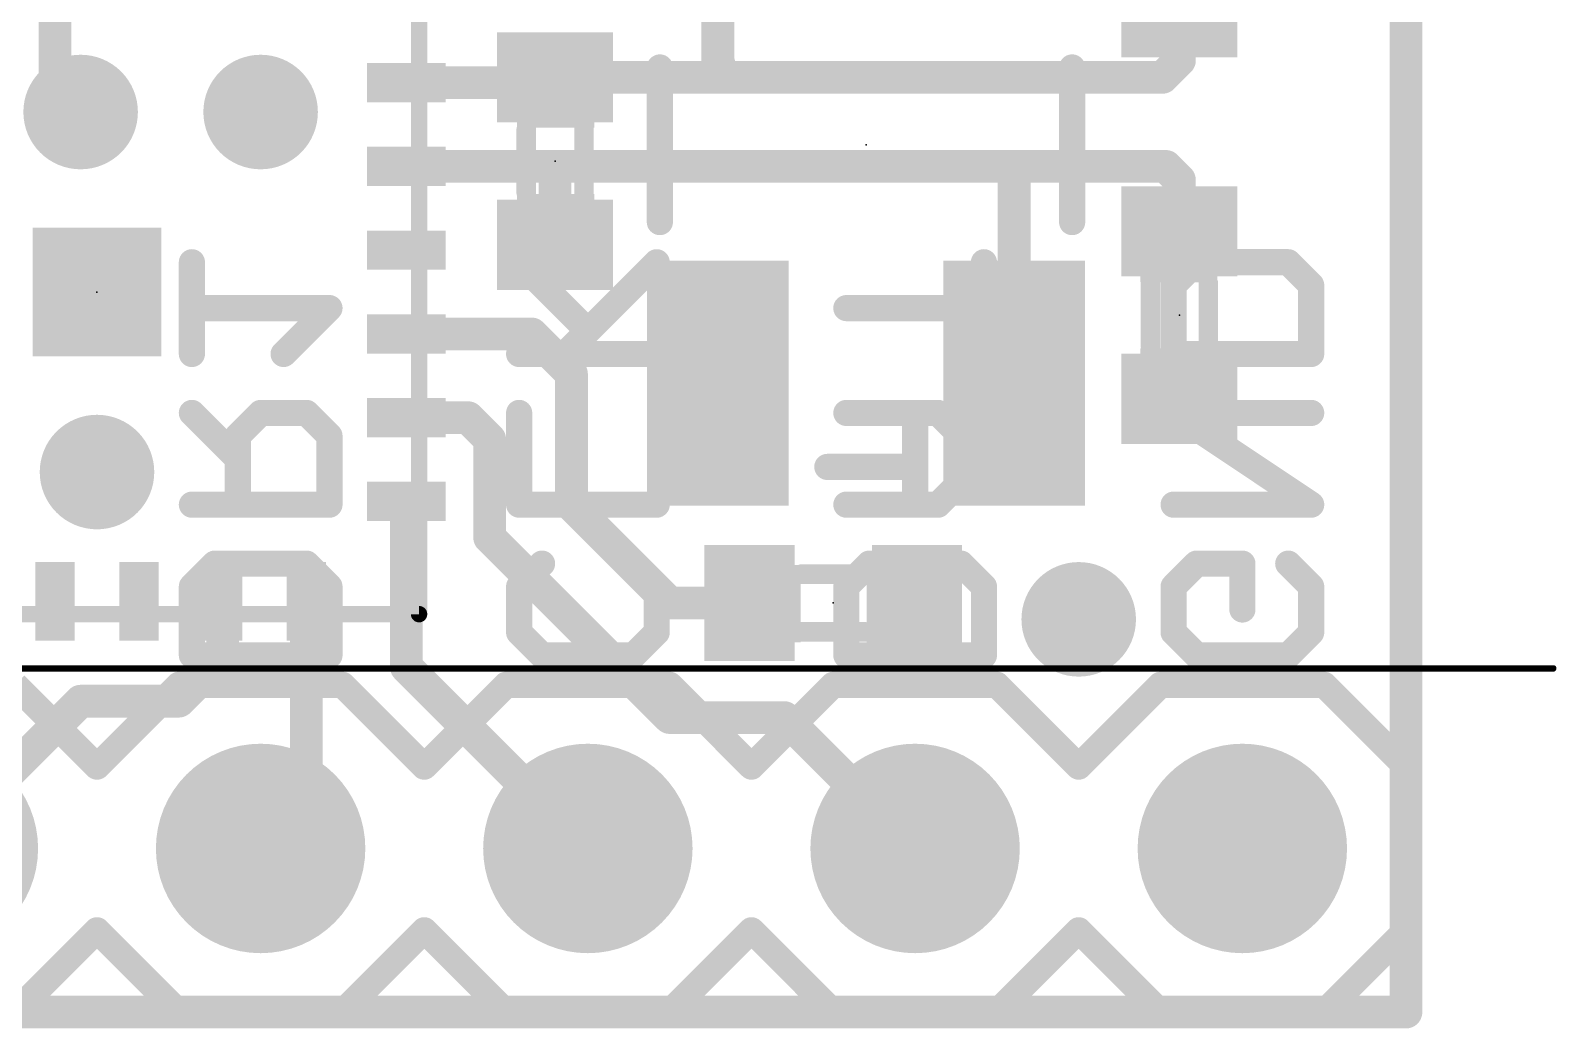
# Model space of a CAD drawing. Extents: x -0.4 to 18.9, y -0.1 to 12.8.
# Drawn here: x 7.1 to 18.95, y -0.13 to 7.62 of the extents above; entities that cross this region are included whole.
import ezdxf

# ---------------------------------------------------------------- set-up
doc = ezdxf.new("R2010")
doc.units = 0
for name, color, linetype in [('1', 12, 'CONTINUOUS'), ('16', 132, 'CONTINUOUS'), ('17', 110, 'CONTINUOUS'), ('18', 110, 'CONTINUOUS'), ('20', 53, 'CONTINUOUS'), ('21', 41, 'CONTINUOUS'), ('22', 40, 'CONTINUOUS'), ('23', 53, 'CONTINUOUS'), ('51', 53, 'CONTINUOUS')]:
    doc.layers.add(name, color=color, linetype=linetype)

# ---------------------------------------------------------------- blocks, each defined once
blk = doc.blocks.new('RECT')
blk.add_solid([(-0.5, -0.5), (0.5, -0.5), (-0.5, 0.5), (0.5, 0.5)])
blk = doc.blocks.new('ROUNDP')
at = {"const_width": 0.5}
blk.add_lwpolyline([(0, -0.25, 1), (0, 0.25, 1), (0, -0.25)], format="xyb", dxfattribs=at)
blk = doc.blocks.new('ROUNDV')
at = {"const_width": 0.5}
blk.add_lwpolyline([(0, -0.25, 1), (0, 0.25, 1), (0, -0.25)], format="xyb", dxfattribs=at)

msp = doc.modelspace()

# ---------------------------------------------------------------- linework, layer by layer
at = {"layer": '1'}
for points, const_width in [([(17.78, 12.7), (17.78, 0)], 0.254), ([(12.439, 7.373), (12.439, 8.581)], 0.254), ([(7.295, 7.183), (7.295, 7.9888)], 0.254), ([(16.022, 7.386), (16.022, 7.759)], 0.254), ([(12.446, 7.366), (12.439, 7.373)], 0.254), ([(12.446, 7.254), (12.446, 7.366)], 0.254), ([(15.89, 7.254), (16.022, 7.386)], 0.254), ([(11.15, 7.213), (11.176, 7.239)], 0.254), ([(11.176, 7.239), (11.176, 7.254)], 0.254), ([(11.176, 7.254), (12.446, 7.254)], 0.254), ([(12.446, 7.254), (15.89, 7.254)], 0.254), ([(7.493, 6.985), (7.295, 7.183)], 0.254), ([(10.0208, 7.213), (11.15, 7.213)], 0.254), ([(10.0208, 6.563), (11.176, 6.563)], 0.254), ([(11.176, 6.563), (14.732, 6.563)], 0.254), ([(11.176, 6.563), (11.176, 5.954)], 0.254), ([(14.732, 6.563), (15.916, 6.563)], 0.254), ([(14.732, 6.563), (14.732, 6.477)], 0.254), ([(15.916, 6.563), (16.022, 6.457)], 0.254), ([(14.732, 6.477), (14.739, 6.47)], 0.254), ([(14.739, 6.47), (14.739, 4.881)], 0.254), ([(16.022, 6.457), (16.022, 6.059)], 0.254), ([(16.022, 6.059), (16.022, 6.203)], 0.2032), ([(10.0208, 5.263), (10.993, 5.263)], 0.254), ([(10.993, 5.263), (11.303, 4.953)], 0.254), ([(11.303, 4.953), (11.303, 3.937)], 0.254), ([(16.022, 4.759), (16.022, 4.754)], 0.2032), ([(10.0208, 4.613), (10.5, 4.613)], 0.254), ([(10.5, 4.613), (10.668, 4.445)], 0.254), ([(16.022, 4.754), (15.86, 4.592)], 0.2032), ([(10.668, 4.445), (10.668, 3.683)], 0.254), ([(10.0208, 2.6792), (10.0208, 3.963)], 0.254), ([(11.303, 3.937), (12.065, 3.175)], 0.254), ([(10.668, 3.683), (12.065, 2.286)], 0.254), ([(8.595, 2.753), (8.595, 3.1872)], 0.254), ([(9.245, 1.625), (9.245, 3.1872)], 0.254), ([(12.065, 3.175), (12.685, 3.175)], 0.254), ([(12.685, 3.175), (12.7, 3.175)], 0.254), ([(8.255, 2.413), (8.595, 2.753)], 0.254), ([(11.43, 1.27), (10.0208, 2.6792)], 0.254), ([(6.35, 1.27), (7.493, 2.413)], 0.254), ([(7.493, 2.413), (8.255, 2.413)], 0.254), ([(12.065, 2.286), (12.954, 2.286)], 0.254), ([(12.954, 2.286), (13.97, 1.27)], 0.254), ([(8.89, 1.27), (9.245, 1.625)], 0.254), ([(17.78, 0), (0, 0)], 0.254)]:
    msp.add_lwpolyline(points, dxfattribs=dict(at, const_width=const_width))
for points, const_width in [([(12.4839, 7.4179, 1), (12.3941, 7.3281)], 0.127), ([(12.5095, 7.366, 1), (12.3825, 7.366)], 0.127), ([(12.4011, 7.3211, 1), (12.4909, 7.4109)], 0.127), ([(16.0669, 7.3411, 1), (15.9771, 7.4309)], 0.127), ([(11.2395, 7.254, 1), (11.1125, 7.254)], 0.127), ([(11.176, 7.3175, 1), (11.176, 7.1905)], 0.127), ([(11.2209, 7.1941, 1), (11.1311, 7.2839)], 0.127), ([(12.3755, 7.373, 1), (12.5025, 7.373)], 0.127), ([(12.446, 7.3175, 1), (12.446, 7.1905)], 0.127), ([(12.446, 7.1905, 1), (12.446, 7.3175)], 0.127), ([(15.8451, 7.2989, 1), (15.9349, 7.2091)], 0.127), ([(15.89, 7.1905, 1), (15.89, 7.3175)], 0.127), ([(15.9585, 7.386, 1), (16.0855, 7.386)], 0.127), ([(7.3399, 7.2279, 1), (7.2501, 7.1381)], 0.127), ([(7.2315, 7.183, 1), (7.3585, 7.183)], 0.127), ([(10.0208, 7.2765, 1), (10.0208, 7.1495)], 0.127), ([(11.1051, 7.2579, 1), (11.1949, 7.1681)], 0.127), ([(11.1125, 7.239, 1), (11.2395, 7.239)], 0.127), ([(11.15, 7.1495, 1), (11.15, 7.2765)], 0.127), ([(12.3825, 7.254, 1), (12.5095, 7.254)], 0.127), ([(7.4481, 6.9401, 1), (7.5379, 7.0299)], 0.127), ([(10.0208, 6.6265, 1), (10.0208, 6.4995)], 0.127), ([(11.176, 6.6265, 1), (11.176, 6.4995)], 0.127), ([(11.2395, 6.563, 1), (11.1125, 6.563)], 0.127), ([(11.176, 6.4995, 1), (11.176, 6.6265)], 0.127), ([(14.732, 6.6265, 1), (14.732, 6.4995)], 0.127), ([(14.7955, 6.563, 1), (14.6685, 6.563)], 0.127), ([(14.732, 6.4995, 1), (14.732, 6.6265)], 0.127), ([(15.9609, 6.6079, 1), (15.8711, 6.5181)], 0.127), ([(15.916, 6.4995, 1), (15.916, 6.6265)], 0.127), ([(14.7769, 6.5219, 1), (14.6871, 6.4321)], 0.127), ([(14.6685, 6.477, 1), (14.7955, 6.477)], 0.127), ([(14.8025, 6.47, 1), (14.6755, 6.47)], 0.127), ([(14.6941, 6.4251, 1), (14.7839, 6.5149)], 0.127), ([(16.0855, 6.457, 1), (15.9585, 6.457)], 0.127), ([(15.9771, 6.4121, 1), (16.0669, 6.5019)], 0.127), ([(16.0728, 6.203, 1), (15.9712, 6.203)], 0.1016), ([(15.9585, 6.059, 1), (16.0855, 6.059)], 0.127), ([(15.9712, 6.059, 1), (16.0728, 6.059)], 0.1016), ([(11.1125, 5.954, 1), (11.2395, 5.954)], 0.127), ([(10.0208, 5.3265, 1), (10.0208, 5.1995)], 0.127), ([(11.0379, 5.3079, 1), (10.9481, 5.2181)], 0.127), ([(10.993, 5.1995, 1), (10.993, 5.3265)], 0.127), ([(11.3665, 4.953, 1), (11.2395, 4.953)], 0.127), ([(11.2581, 4.9081, 1), (11.3479, 4.9979)], 0.127), ([(14.6755, 4.881, 1), (14.8025, 4.881)], 0.127), ([(16.0728, 4.759, 1), (15.9712, 4.759)], 0.1016), ([(10.0208, 4.6765, 1), (10.0208, 4.5495)], 0.127), ([(10.5449, 4.6579, 1), (10.4551, 4.5681)], 0.127), ([(10.5, 4.5495, 1), (10.5, 4.6765)], 0.127), ([(15.9712, 4.754, 1), (16.0728, 4.754)], 0.1016), ([(16.0579, 4.7181, 1), (15.9861, 4.7899)], 0.1016), ([(15.8241, 4.6279, 1), (15.8959, 4.5561)], 0.1016), ([(10.7315, 4.445, 1), (10.6045, 4.445)], 0.127), ([(10.6231, 4.4001, 1), (10.7129, 4.4899)], 0.127), ([(10.0843, 3.963, 1), (9.9573, 3.963)], 0.127), ([(11.3479, 3.9819, 1), (11.2581, 3.8921)], 0.127), ([(11.2395, 3.937, 1), (11.3665, 3.937)], 0.127), ([(10.7129, 3.7279, 1), (10.6231, 3.6381)], 0.127), ([(10.6045, 3.683, 1), (10.7315, 3.683)], 0.127), ([(8.6585, 3.1872, 1), (8.5315, 3.1872)], 0.127), ([(9.3085, 3.1872, 1), (9.1815, 3.1872)], 0.127), ([(12.065, 3.2385, 1), (12.065, 3.1115)], 0.127), ([(12.0201, 3.1301, 1), (12.1099, 3.2199)], 0.127), ([(12.685, 3.2385, 1), (12.685, 3.1115)], 0.127), ([(12.685, 3.1115, 1), (12.685, 3.2385)], 0.127), ([(12.7, 3.1115, 1), (12.7, 3.2385)], 0.127), ([(8.6399, 2.7081, 1), (8.5501, 2.7979)], 0.127), ([(8.5315, 2.753, 1), (8.6585, 2.753)], 0.127), ([(10.0657, 2.7241, 1), (9.9759, 2.6343)], 0.127), ([(9.9573, 2.6792, 1), (10.0843, 2.6792)], 0.127), ([(7.493, 2.4765, 1), (7.493, 2.3495)], 0.127), ([(7.5379, 2.3681, 1), (7.4481, 2.4579)], 0.127), ([(8.2101, 2.4579, 1), (8.2999, 2.3681)], 0.127), ([(8.255, 2.3495, 1), (8.255, 2.4765)], 0.127), ([(12.065, 2.3495, 1), (12.065, 2.2225)], 0.127), ([(12.0201, 2.2411, 1), (12.1099, 2.3309)], 0.127), ([(12.9989, 2.3309, 1), (12.9091, 2.2411)], 0.127), ([(12.954, 2.2225, 1), (12.954, 2.3495)], 0.127), ([(9.1815, 1.625, 1), (9.3085, 1.625)], 0.127), ([(9.2899, 1.5801, 1), (9.2001, 1.6699)], 0.127), ([(8.8451, 1.3149, 1), (8.9349, 1.2251)], 0.127), ([(11.3851, 1.2251, 1), (11.4749, 1.3149)], 0.127), ([(13.9251, 1.2251, 1), (14.0149, 1.3149)], 0.127), ([(17.78, -0.0635, 1), (17.78, 0.0635)], 0.127), ([(17.7165, 0, 1), (17.8435, 0)], 0.127)]:
    msp.add_lwpolyline(points, format="xyb", dxfattribs=dict(at, const_width=const_width))
at = {"layer": '16', "const_width": 0.254}
for points in [[(17.78, 12.7), (17.78, 0)], [(17.78, 0), (0, 0)]]:
    msp.add_lwpolyline(points, dxfattribs=at)
at = {"layer": '16', "const_width": 0.127}
for points in [[(17.78, -0.0635, 1), (17.78, 0.0635)], [(17.7165, 0, 1), (17.8435, 0)]]:
    msp.add_lwpolyline(points, format="xyb", dxfattribs=at)
at = {"layer": '20', "const_width": 0.2032}
for points in [[(17.78, 0), (17.78, 12.7)], [(0, 0), (17.78, 0)]]:
    msp.add_lwpolyline(points, dxfattribs=at)
at = {"layer": '20', "const_width": 0.1016}
for points in [[(17.7292, 0, 1), (17.8308, 0)], [(17.78, -0.0508, 1), (17.78, 0.0508)]]:
    msp.add_lwpolyline(points, format="xyb", dxfattribs=at)
at = {"layer": '21', "const_width": 0.2032}
for points in [[(11.989, 6.131), (11.989, 7.331)], [(15.189, 7.331), (15.189, 6.131)], [(13.289, 4.231), (13.889, 4.231)], [(6.985, 2.54), (7.62, 1.905)], [(8.255, 2.54), (7.62, 1.905)], [(8.255, 2.54), (9.525, 2.54)], [(9.525, 2.54), (10.16, 1.905)], [(10.16, 1.905), (10.795, 2.54)], [(10.795, 2.54), (12.065, 2.54)], [(12.065, 2.54), (12.7, 1.905)], [(12.7, 1.905), (13.335, 2.54)], [(13.335, 2.54), (14.605, 2.54)], [(14.605, 2.54), (15.24, 1.905)], [(15.875, 2.54), (15.24, 1.905)], [(15.875, 2.54), (17.145, 2.54)], [(17.145, 2.54), (17.78, 1.905)], [(17.78, 1.905), (17.78, 0.635)], [(7.62, 0.635), (6.985, 0)], [(7.62, 0.635), (8.255, 0)], [(10.16, 0.635), (9.525, 0)], [(10.795, 0), (10.16, 0.635)], [(12.7, 0.635), (12.065, 0)], [(13.335, 0), (12.7, 0.635)], [(15.24, 0.635), (14.605, 0)], [(15.24, 0.635), (15.875, 0)], [(17.78, 0.635), (17.145, 0)], [(9.525, 0), (8.255, 0)], [(12.065, 0), (10.795, 0)], [(14.605, 0), (13.335, 0)], [(17.145, 0), (15.875, 0)]]:
    msp.add_lwpolyline(points, dxfattribs=at)
at = {"layer": '21', "const_width": 0.1016}
for points in [[(12.0398, 7.331, 1), (11.9382, 7.331)], [(15.2398, 7.331, 1), (15.1382, 7.331)], [(11.9382, 6.131, 1), (12.0398, 6.131)], [(15.1382, 6.131, 1), (15.2398, 6.131)], [(13.289, 4.2818, 1), (13.289, 4.1802)], [(13.889, 4.1802, 1), (13.889, 4.2818)], [(8.255, 2.5908, 1), (8.255, 2.4892)], [(8.2909, 2.5041, 1), (8.2191, 2.5759)], [(9.5609, 2.5759, 1), (9.4891, 2.5041)], [(9.525, 2.4892, 1), (9.525, 2.5908)], [(10.795, 2.5908, 1), (10.795, 2.4892)], [(10.8309, 2.5041, 1), (10.7591, 2.5759)], [(12.1009, 2.5759, 1), (12.0291, 2.5041)], [(12.065, 2.4892, 1), (12.065, 2.5908)], [(13.335, 2.5908, 1), (13.335, 2.4892)], [(13.3709, 2.5041, 1), (13.2991, 2.5759)], [(14.6409, 2.5759, 1), (14.5691, 2.5041)], [(14.605, 2.4892, 1), (14.605, 2.5908)], [(15.875, 2.5908, 1), (15.875, 2.4892)], [(15.9109, 2.5041, 1), (15.8391, 2.5759)], [(17.1809, 2.5759, 1), (17.1091, 2.5041)], [(17.145, 2.4892, 1), (17.145, 2.5908)], [(7.5841, 1.9409, 1), (7.6559, 1.8691)], [(7.5841, 1.8691, 1), (7.6559, 1.9409)], [(10.1241, 1.9409, 1), (10.1959, 1.8691)], [(10.1241, 1.8691, 1), (10.1959, 1.9409)], [(12.6641, 1.9409, 1), (12.7359, 1.8691)], [(12.6641, 1.8691, 1), (12.7359, 1.9409)], [(15.2041, 1.9409, 1), (15.2759, 1.8691)], [(15.2041, 1.8691, 1), (15.2759, 1.9409)], [(17.8308, 1.905, 1), (17.7292, 1.905)], [(17.7441, 1.8691, 1), (17.8159, 1.9409)], [(7.6559, 0.6709, 1), (7.5841, 0.5991)], [(7.6559, 0.5991, 1), (7.5841, 0.6709)], [(10.1959, 0.6709, 1), (10.1241, 0.5991)], [(10.1959, 0.5991, 1), (10.1241, 0.6709)], [(12.7359, 0.6709, 1), (12.6641, 0.5991)], [(12.7359, 0.5991, 1), (12.6641, 0.6709)], [(15.2759, 0.6709, 1), (15.2041, 0.5991)], [(15.2759, 0.5991, 1), (15.2041, 0.6709)], [(17.8159, 0.5991, 1), (17.7441, 0.6709)], [(17.7292, 0.635, 1), (17.8308, 0.635)], [(8.255, 0.0508, 1), (8.255, -0.0508)], [(8.2191, -0.0359, 1), (8.2909, 0.0359)], [(9.4891, 0.0359, 1), (9.5609, -0.0359)], [(9.525, -0.0508, 1), (9.525, 0.0508)], [(10.795, 0.0508, 1), (10.795, -0.0508)], [(10.7591, -0.0359, 1), (10.8309, 0.0359)], [(12.0291, 0.0359, 1), (12.1009, -0.0359)], [(12.065, -0.0508, 1), (12.065, 0.0508)], [(13.335, 0.0508, 1), (13.335, -0.0508)], [(13.2991, -0.0359, 1), (13.3709, 0.0359)], [(14.5691, 0.0359, 1), (14.6409, -0.0359)], [(14.605, -0.0508, 1), (14.605, 0.0508)], [(15.875, 0.0508, 1), (15.875, -0.0508)], [(15.8391, -0.0359, 1), (15.9109, 0.0359)], [(17.1091, 0.0359, 1), (17.1809, -0.0359)], [(17.145, -0.0508, 1), (17.145, 0.0508)]]:
    msp.add_lwpolyline(points, format="xyb", dxfattribs=at)
at = {"layer": '22', "const_width": 0.2032}
for points in [[(8.3566, 5.1074), (8.3566, 5.8192)], [(11.4305, 5.2853), (10.8966, 5.8192)], [(11.2525, 5.1074), (11.9643, 5.8192)], [(14.5043, 5.1074), (14.5043, 5.8192)], [(15.9766, 5.6413), (16.1546, 5.8192)], [(16.1546, 5.8192), (16.8664, 5.8192)], [(16.8664, 5.8192), (17.0443, 5.6413)], [(15.9766, 5.1074), (15.9766, 5.6413)], [(17.0443, 5.6413), (17.0443, 5.1074)], [(9.4243, 5.4633), (8.3566, 5.4633)], [(9.0684, 5.1074), (9.4243, 5.4633)], [(13.4366, 5.4633), (14.5043, 5.4633)], [(11.9643, 5.1074), (10.8966, 5.1074)], [(17.0443, 5.1074), (15.9766, 5.1074)], [(8.7125, 4.2939), (8.3566, 4.6498)], [(8.8905, 4.6498), (8.7125, 4.4719)], [(9.2464, 4.6498), (8.8905, 4.6498)], [(9.4243, 4.4719), (9.2464, 4.6498)], [(10.8966, 3.938), (10.8966, 4.6498)], [(14.1484, 4.6498), (13.4366, 4.6498)], [(13.9705, 3.938), (13.9705, 4.6498)], [(14.5043, 4.2939), (14.1484, 4.6498)], [(17.0443, 3.938), (15.9766, 4.6498)], [(15.9766, 4.6498), (17.0443, 4.6498)], [(8.7125, 4.4719), (8.7125, 3.938)], [(9.4243, 3.938), (9.4243, 4.4719)], [(14.1484, 3.938), (14.5043, 4.2939)], [(8.3566, 3.938), (9.4243, 3.938)], [(11.9643, 3.938), (10.8966, 3.938)], [(13.4366, 3.938), (14.1484, 3.938)], [(15.9766, 3.938), (17.0443, 3.938)], [(8.3566, 3.3025), (8.5346, 3.4804)], [(8.5346, 3.4804), (9.2464, 3.4804)], [(9.2464, 3.4804), (9.4243, 3.3025)], [(10.8966, 3.3025), (11.0746, 3.4804)], [(11.7864, 3.4804), (11.9643, 3.3025)], [(13.4366, 3.3025), (13.6146, 3.4804)], [(13.6146, 3.4804), (14.3264, 3.4804)], [(14.3264, 3.4804), (14.5043, 3.3025)], [(15.9766, 3.3025), (16.1546, 3.4804)], [(16.1546, 3.4804), (16.5105, 3.4804)], [(16.5105, 3.4804), (16.5105, 3.1245)], [(16.8664, 3.4804), (17.0443, 3.3025)], [(8.3566, 2.7686), (8.3566, 3.3025)], [(9.4243, 3.3025), (9.4243, 2.7686)], [(10.8966, 2.9466), (10.8966, 3.3025)], [(11.9643, 3.3025), (11.9643, 2.9466)], [(13.4366, 2.7686), (13.4366, 3.3025)], [(14.5043, 3.3025), (14.5043, 2.7686)], [(15.9766, 2.9466), (15.9766, 3.3025)], [(17.0443, 3.3025), (17.0443, 2.9466)], [(11.0746, 2.7686), (10.8966, 2.9466)], [(11.9643, 2.9466), (11.7864, 2.7686)], [(16.1546, 2.7686), (15.9766, 2.9466)], [(17.0443, 2.9466), (16.8664, 2.7686)], [(9.4243, 2.7686), (8.3566, 2.7686)], [(11.7864, 2.7686), (11.0746, 2.7686)], [(14.5043, 2.7686), (13.4366, 2.7686)], [(16.8664, 2.7686), (16.1546, 2.7686)]]:
    msp.add_lwpolyline(points, dxfattribs=at)
at = {"layer": '22', "const_width": 0.1016}
for points in [[(8.4074, 5.8192, 1), (8.3058, 5.8192)], [(10.9325, 5.8551, 1), (10.8607, 5.7833)], [(12.0002, 5.7833, 1), (11.9284, 5.8551)], [(14.5551, 5.8192, 1), (14.4535, 5.8192)], [(16.1546, 5.87, 1), (16.1546, 5.7684)], [(16.1905, 5.7833, 1), (16.1186, 5.8551)], [(16.9023, 5.8551, 1), (16.8304, 5.7833)], [(16.8664, 5.7684, 1), (16.8664, 5.87)], [(16.0274, 5.6413, 1), (15.9258, 5.6413)], [(15.9407, 5.6772, 1), (16.0125, 5.6053)], [(17.0951, 5.6413, 1), (16.9935, 5.6413)], [(17.0084, 5.6053, 1), (17.0802, 5.6772)], [(8.3566, 5.5141, 1), (8.3566, 5.4125)], [(9.4602, 5.4274, 1), (9.3884, 5.4992)], [(9.4243, 5.4125, 1), (9.4243, 5.5141)], [(13.4366, 5.5141, 1), (13.4366, 5.4125)], [(14.5043, 5.4125, 1), (14.5043, 5.5141)], [(11.3945, 5.2494, 1), (11.4664, 5.3213)], [(8.3058, 5.1074, 1), (8.4074, 5.1074)], [(9.0325, 5.1433, 1), (9.1043, 5.0715)], [(10.8966, 5.1582, 1), (10.8966, 5.0566)], [(11.2166, 5.1433, 1), (11.2884, 5.0715)], [(11.9643, 5.0566, 1), (11.9643, 5.1582)], [(14.4535, 5.1074, 1), (14.5551, 5.1074)], [(15.9766, 5.1582, 1), (15.9766, 5.0566)], [(15.9258, 5.1074, 1), (16.0274, 5.1074)], [(16.9935, 5.1074, 1), (17.0951, 5.1074)], [(17.0443, 5.0566, 1), (17.0443, 5.1582)], [(8.3925, 4.6857, 1), (8.3207, 4.6139)], [(8.8905, 4.7006, 1), (8.8905, 4.599)], [(8.9264, 4.6139, 1), (8.8545, 4.6857)], [(9.2823, 4.6857, 1), (9.2104, 4.6139)], [(9.2464, 4.599, 1), (9.2464, 4.7006)], [(10.9474, 4.6498, 1), (10.8458, 4.6498)], [(13.4366, 4.7006, 1), (13.4366, 4.599)], [(14.0213, 4.6498, 1), (13.9197, 4.6498)], [(14.1843, 4.6857, 1), (14.1125, 4.6139)], [(14.1484, 4.599, 1), (14.1484, 4.7006)], [(16.0048, 4.6921, 1), (15.9484, 4.6075)], [(15.9766, 4.7006, 1), (15.9766, 4.599)], [(17.0443, 4.599, 1), (17.0443, 4.7006)], [(8.7633, 4.4719, 1), (8.6617, 4.4719)], [(8.6766, 4.5078, 1), (8.7484, 4.4359)], [(9.4751, 4.4719, 1), (9.3735, 4.4719)], [(9.3884, 4.4359, 1), (9.4602, 4.5078)], [(14.5402, 4.258, 1), (14.4684, 4.3298)], [(8.6766, 4.258, 1), (8.7484, 4.3298)], [(14.4684, 4.258, 1), (14.5402, 4.3298)], [(8.3566, 3.9888, 1), (8.3566, 3.8872)], [(9.4243, 3.8872, 1), (9.4243, 3.9888)], [(10.8966, 3.9888, 1), (10.8966, 3.8872)], [(11.9643, 3.8872, 1), (11.9643, 3.9888)], [(13.4366, 3.9888, 1), (13.4366, 3.8872)], [(14.1484, 3.8872, 1), (14.1484, 3.9888)], [(15.9766, 3.9888, 1), (15.9766, 3.8872)], [(17.0161, 3.8957, 1), (17.0725, 3.9803)], [(17.0443, 3.8872, 1), (17.0443, 3.9888)], [(8.6617, 3.938, 1), (8.7633, 3.938)], [(9.3735, 3.938, 1), (9.4751, 3.938)], [(10.8458, 3.938, 1), (10.9474, 3.938)], [(13.9197, 3.938, 1), (14.0213, 3.938)], [(14.1125, 3.9739, 1), (14.1843, 3.9021)], [(8.5346, 3.5312, 1), (8.5346, 3.4296)], [(8.5705, 3.4445, 1), (8.4986, 3.5163)], [(9.2823, 3.5163, 1), (9.2104, 3.4445)], [(9.2464, 3.4296, 1), (9.2464, 3.5312)], [(11.1105, 3.4445, 1), (11.0386, 3.5163)], [(11.8223, 3.5163, 1), (11.7504, 3.4445)], [(13.6146, 3.5312, 1), (13.6146, 3.4296)], [(13.6505, 3.4445, 1), (13.5786, 3.5163)], [(14.3623, 3.5163, 1), (14.2904, 3.4445)], [(14.3264, 3.4296, 1), (14.3264, 3.5312)], [(16.1546, 3.5312, 1), (16.1546, 3.4296)], [(16.1905, 3.4445, 1), (16.1186, 3.5163)], [(16.5613, 3.4804, 1), (16.4597, 3.4804)], [(16.5105, 3.4296, 1), (16.5105, 3.5312)], [(16.9023, 3.5163, 1), (16.8304, 3.4445)], [(8.4074, 3.3025, 1), (8.3058, 3.3025)], [(8.3207, 3.3384, 1), (8.3925, 3.2665)], [(9.4751, 3.3025, 1), (9.3735, 3.3025)], [(9.3884, 3.2665, 1), (9.4602, 3.3384)], [(10.9474, 3.3025, 1), (10.8458, 3.3025)], [(10.8607, 3.3384, 1), (10.9325, 3.2665)], [(12.0151, 3.3025, 1), (11.9135, 3.3025)], [(11.9284, 3.2665, 1), (12.0002, 3.3384)], [(13.4874, 3.3025, 1), (13.3858, 3.3025)], [(13.4007, 3.3384, 1), (13.4725, 3.2665)], [(14.5551, 3.3025, 1), (14.4535, 3.3025)], [(14.4684, 3.2665, 1), (14.5402, 3.3384)], [(16.0274, 3.3025, 1), (15.9258, 3.3025)], [(15.9407, 3.3384, 1), (16.0125, 3.2665)], [(17.0951, 3.3025, 1), (16.9935, 3.3025)], [(17.0084, 3.2665, 1), (17.0802, 3.3384)], [(16.4597, 3.1245, 1), (16.5613, 3.1245)], [(10.9325, 2.9825, 1), (10.8607, 2.9106)], [(10.8458, 2.9466, 1), (10.9474, 2.9466)], [(11.9135, 2.9466, 1), (12.0151, 2.9466)], [(12.0002, 2.9106, 1), (11.9284, 2.9825)], [(16.0125, 2.9825, 1), (15.9407, 2.9106)], [(15.9258, 2.9466, 1), (16.0274, 2.9466)], [(16.9935, 2.9466, 1), (17.0951, 2.9466)], [(17.0802, 2.9106, 1), (17.0084, 2.9825)], [(8.3566, 2.8194, 1), (8.3566, 2.7178)], [(9.4243, 2.7178, 1), (9.4243, 2.8194)], [(11.0746, 2.8194, 1), (11.0746, 2.7178)], [(11.0386, 2.7327, 1), (11.1105, 2.8045)], [(11.7504, 2.8045, 1), (11.8223, 2.7327)], [(11.7864, 2.7178, 1), (11.7864, 2.8194)], [(13.4366, 2.8194, 1), (13.4366, 2.7178)], [(14.5043, 2.7178, 1), (14.5043, 2.8194)], [(16.1546, 2.8194, 1), (16.1546, 2.7178)], [(16.1186, 2.7327, 1), (16.1905, 2.8045)], [(16.8304, 2.8045, 1), (16.9023, 2.7327)], [(16.8664, 2.7178, 1), (16.8664, 2.8194)], [(8.3058, 2.7686, 1), (8.4074, 2.7686)], [(9.3735, 2.7686, 1), (9.4751, 2.7686)], [(13.3858, 2.7686, 1), (13.4874, 2.7686)], [(14.4535, 2.7686, 1), (14.5551, 2.7686)]]:
    msp.add_lwpolyline(points, format="xyb", dxfattribs=at)
at = {"layer": '23'}
for p in [(13.589, 6.731), (11.176, 6.604), (7.62, 5.588), (16.022, 5.409), (13.335, 3.175)]:
    msp.add_point(p, dxfattribs=at)
at = {"layer": '51'}
for points, const_width in [([(10.12, 8.088), (10.12, 3.088)], 0.127), ([(10.952, 6.359), (10.952, 6.849)], 0.1524), ([(11.4, 6.849), (11.4, 6.359)], 0.1524), ([(15.798, 5.164), (15.798, 5.654)], 0.1524), ([(16.246, 5.654), (16.246, 5.164)], 0.1524), ([(13.09, 3.399), (13.58, 3.399)], 0.1524), ([(10.12, 3.088), (5.12, 3.088)], 0.127), ([(13.58, 2.951), (13.09, 2.951)], 0.1524), ([(-0.381, 2.667), (18.923, 2.667)], 0.0508)]:
    msp.add_lwpolyline(points, dxfattribs=dict(at, const_width=const_width))
for points, const_width in [([(10.9901, 6.849, 1), (10.9139, 6.849)], 0.0762), ([(11.4381, 6.849, 1), (11.3619, 6.849)], 0.0762), ([(10.9139, 6.359, 1), (10.9901, 6.359)], 0.0762), ([(11.3619, 6.359, 1), (11.4381, 6.359)], 0.0762), ([(15.8361, 5.654, 1), (15.7599, 5.654)], 0.0762), ([(16.2841, 5.654, 1), (16.2079, 5.654)], 0.0762), ([(15.7599, 5.164, 1), (15.8361, 5.164)], 0.0762), ([(16.2079, 5.164, 1), (16.2841, 5.164)], 0.0762), ([(13.09, 3.4371, 1), (13.09, 3.3609)], 0.0762), ([(13.58, 3.3609, 1), (13.58, 3.4371)], 0.0762), ([(10.0883, 3.088, 1), (10.1518, 3.088)], 0.0635), ([(10.12, 3.0562, 1), (10.12, 3.1198)], 0.0635), ([(13.09, 2.9891, 1), (13.09, 2.9129)], 0.0762), ([(13.58, 2.9129, 1), (13.58, 2.9891)], 0.0762), ([(18.923, 2.6543, 1), (18.923, 2.6797)], 0.0254)]:
    msp.add_lwpolyline(points, format="xyb", dxfattribs=dict(at, const_width=const_width))

# ---------------------------------------------------------------- block references
at = {"layer": '1'}
for p, xscale, yscale, rotation in [((16.022, 7.759), 0.7, 0.9, 90), ((11.176, 7.254), 0.7, 0.9, 90), ((10.0208, 7.213), 0.6096, 0.3048, 180), ((10.0208, 6.563), 0.6096, 0.3048, 180), ((16.022, 6.059), 0.7, 0.9, 270), ((11.176, 5.954), 0.7, 0.9, 90), ((10.0208, 5.913), 0.6096, 0.3048, 180), ((12.439, 4.881), 1.9, 1.1, 90), ((14.739, 4.881), 1.9, 1.1, 90), ((10.0208, 5.263), 0.6096, 0.3048, 180), ((16.022, 4.759), 0.7, 0.9, 270), ((10.0208, 4.613), 0.6096, 0.3048, 180), ((10.0208, 3.963), 0.6096, 0.3048, 180), ((7.295, 3.1872), 0.6096, 0.3048, 90), ((7.945, 3.1872), 0.6096, 0.3048, 90), ((8.595, 3.1872), 0.6096, 0.3048, 90), ((9.245, 3.1872), 0.6096, 0.3048, 90)]:
    msp.add_blockref('RECT', p, dxfattribs=dict(at, xscale=xscale, yscale=yscale, rotation=rotation))
at = {"layer": '1', "rotation": 90}
msp.add_blockref('RECT', (7.62, 5.588), dxfattribs=at)
at = {"layer": '1', "xscale": 0.7, "yscale": 0.9}
for p in [(12.685, 3.175), (13.985, 3.175)]:
    msp.add_blockref('RECT', p, dxfattribs=at)
at = {"layer": '17', "xscale": 1.6256, "yscale": 1.6256, "rotation": 90}
for p in [(6.35, 1.27), (6.35, 1.27), (8.89, 1.27), (8.89, 1.27), (11.43, 1.27), (11.43, 1.27), (13.97, 1.27), (13.97, 1.27), (16.51, 1.27), (16.51, 1.27)]:
    msp.add_blockref('ROUNDP', p, dxfattribs=at)
at = {"layer": '18', "xscale": 0.889, "yscale": 0.889}
for p in [(7.493, 6.985), (7.493, 6.985), (8.89, 6.985), (8.89, 6.985), (7.62, 4.191), (7.62, 4.191), (15.24, 3.048), (15.24, 3.048)]:
    msp.add_blockref('ROUNDV', p, dxfattribs=at)
at = {"layer": '51', "xscale": 0.3, "yscale": 0.5999}
for p, rotation in [((11.1809, 7.0128), 90), ((11.1809, 6.2), 90), ((16.0172, 5.813), 270), ((16.0172, 5.0002), 270)]:
    msp.add_blockref('RECT', p, dxfattribs=dict(at, rotation=rotation))
at = {"layer": '51'}
for p, xscale, yscale in [((12.931, 3.1702), 0.3, 0.5999), ((13.7438, 3.1702), 0.3, 0.5999), ((8.89, 1.27), 0.508, 0.508), ((11.43, 1.27), 0.508, 0.508), ((13.97, 1.27), 0.508, 0.508), ((16.51, 1.27), 0.508, 0.508)]:
    msp.add_blockref('RECT', p, dxfattribs=dict(at, xscale=xscale, yscale=yscale))

doc.saveas('drawing.dxf')
